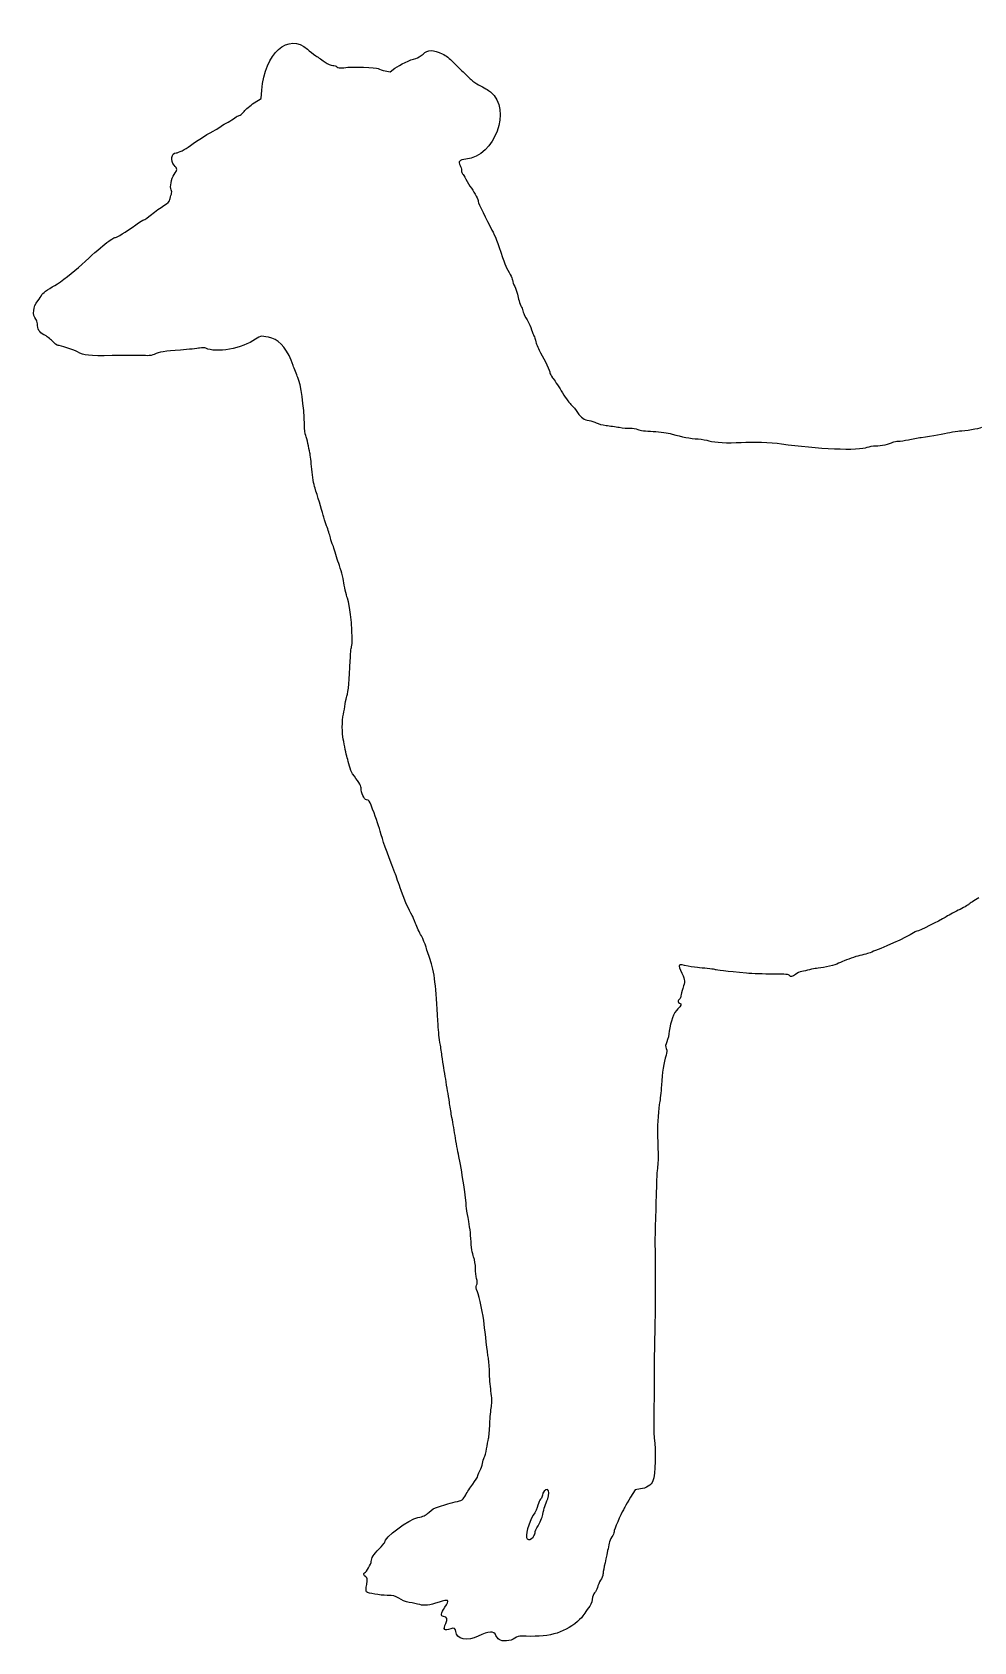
# Model space of a CAD drawing. Extents: x -1 to 1515, y -1 to 1297.
# Drawn here: x -1 to 758, y -1 to 1297 of the extents above; entities that cross this region are included whole.
import ezdxf

# ---------------------------------------------------------------- set-up
doc = ezdxf.new("R2010")
doc.units = 0
doc.layers.get('0').update_dxf_attribs({"linetype": 'CONTINUOUS'})

msp = doc.modelspace()

# ---------------------------------------------------------------- linework, layer by layer
at = {"color": 7}
for points in [[(283.416855, 1266.018615), (287.454855, 1265.180415), (291.291855, 1268.108565)], [(177.73929, 1240.16688), (183.378915, 1243.83528), (183.938205, 1250.55333)], [(489.242805, 122.537475), (484.900155, 121.9941), (481.285605, 115.9941)], [(402.69543, 83.752725), (402.69525, 83.7525)], [(375.23028, 1.214625), (375.27, 1.125)]]:
    msp.add_lwpolyline(points, dxfattribs=at)
for points in [[(183.938205, 1250.55333), (186.41313, 1280.28108), (205.374705, 1297.23183), (220.733955, 1283.44683)], [(220.733955, 1283.44683), (222.304305, 1282.03743), (225.341805, 1279.69968), (227.483955, 1278.251805)], [(227.483955, 1278.251805), (229.626105, 1276.80393), (233.020005, 1274.45793), (235.025955, 1273.03848)], [(235.025955, 1273.03848), (237.38493, 1271.369205), (239.53803, 1270.457655), (241.121655, 1270.457655)], [(291.291855, 1268.108565), (295.271055, 1271.14524), (303.748605, 1275.15159), (308.172855, 1276.086315)], [(308.172855, 1276.086315), (309.57228, 1276.381942), (312.19203, 1277.983215), (313.994505, 1279.644765)], [(313.994505, 1279.644765), (317.933955, 1283.27604), (322.321005, 1283.325465), (329.338005, 1279.81746)], [(329.338005, 1279.81746), (333.17013, 1277.901735), (334.63398, 1276.76286), (339.003255, 1272.29796)], [(339.003255, 1272.29796), (340.034505, 1271.244135), (342.89283, 1268.45841), (345.355005, 1266.10746)], [(241.121655, 1270.457655), (242.46828, 1270.457655), (244.019655, 1269.91596), (244.569105, 1269.253905)], [(244.569105, 1269.253905), (245.38998, 1268.264805), (246.37608, 1268.15178), (250.098405, 1268.619915)], [(250.098405, 1268.619915), (257.354505, 1269.532515), (275.953905, 1269.018615), (277.798155, 1267.85454)], [(277.798155, 1267.85454), (278.667555, 1267.305787), (281.195955, 1266.47964), (283.416855, 1266.018615)], [(345.355005, 1266.10746), (347.817255, 1263.75651), (351.10323, 1260.58521), (352.65723, 1259.06016)], [(352.65723, 1259.06016), (354.21123, 1257.53511), (356.92173, 1255.582785), (358.68048, 1254.72171)], [(368.36148, 1249.08306), (385.83573, 1235.01456), (371.94663, 1197.05406), (348.53523, 1194.89481)], [(358.68048, 1254.72171), (363.57798, 1252.32396), (366.31848, 1250.727585), (368.36148, 1249.08306)], [(165.72369, 1229.957955), (166.468868, 1229.957955), (168.20829, 1231.42953), (169.58904, 1233.22818)], [(169.58904, 1233.22818), (170.96979, 1235.02683), (174.637365, 1238.14923), (177.73929, 1240.16688)], [(146.631165, 1218.581655), (147.868665, 1219.205475), (149.893665, 1220.462955), (151.131165, 1221.376005)], [(151.131165, 1221.376005), (152.368665, 1222.289055), (154.899915, 1223.795805), (156.756165, 1224.724305)], [(156.756165, 1224.724305), (158.612415, 1225.652805), (161.085165, 1227.210105), (162.25119, 1228.184955)], [(162.25119, 1228.184955), (163.41369, 1229.159955), (164.98119, 1229.957955), (165.72369, 1229.957955)], [(126.381165, 1205.865405), (131.959665, 1209.94038), (142.014165, 1216.253655), (146.631165, 1218.581655)], [(113.245665, 1189.94478), (110.050665, 1193.59728), (111.033165, 1199.95728), (114.805665, 1199.95728)], [(114.805665, 1199.95728), (116.805015, 1199.95728), (121.745115, 1202.47863), (126.381165, 1205.865405)], [(348.53523, 1194.89481), (343.36728, 1194.418208), (341.86683, 1192.798185), (343.825305, 1189.809285)], [(110.906963, 1170.12108), (109.644488, 1172.47998), (110.903213, 1178.93433), (113.332463, 1182.55533)], [(113.332463, 1182.55533), (116.014538, 1186.55403), (116.011688, 1186.79448), (113.245665, 1189.94478)], [(343.825305, 1189.809285), (344.473373, 1188.820185), (345.00363, 1187.006535), (345.00363, 1185.77886)], [(345.00363, 1185.77886), (345.00363, 1184.551185), (345.34755, 1183.33416), (345.76788, 1183.07436)], [(345.76788, 1183.07436), (346.188218, 1182.814575), (347.409105, 1180.85406), (348.48093, 1178.71761)], [(110.989703, 1166.49318), (111.447038, 1167.90348), (111.418253, 1169.16573), (110.906963, 1170.12108)], [(348.48093, 1178.71761), (349.552755, 1176.58116), (351.54903, 1173.26031), (352.91718, 1171.33791)], [(352.91718, 1171.33791), (355.879905, 1167.174735), (358.503705, 1162.18191), (358.503705, 1160.70666)], [(95.083403, 1150.267905), (97.956428, 1152.63978), (102.367253, 1155.842655), (104.885153, 1157.38533)], [(104.885153, 1157.38533), (108.274928, 1159.46223), (109.570328, 1160.727555), (109.875803, 1162.26033)], [(109.875803, 1162.26033), (110.1027, 1163.398905), (110.603955, 1165.30368), (110.989703, 1166.49318)], [(358.503705, 1160.70666), (358.503705, 1159.589235), (365.00643, 1145.97816), (369.491205, 1137.70791)], [(82.385753, 1142.017905), (85.420403, 1144.18353), (88.343528, 1145.955405), (88.881503, 1145.955405)], [(88.881503, 1145.955405), (89.419508, 1145.955405), (92.210378, 1147.89603), (95.083403, 1150.267905)], [(38.722253, 1109.879655), (54.782003, 1124.735655), (63.460253, 1131.692655), (65.943503, 1131.701655)], [(65.943503, 1131.701655), (67.123403, 1131.706155), (73.847003, 1135.92438), (82.385753, 1142.017905)], [(369.491205, 1137.70791), (372.143055, 1132.81791), (373.95438, 1128.14016), (378.058455, 1115.58291)], [(16.991753, 1093.080405), (22.076303, 1095.97578), (31.907753, 1103.576655), (38.722253, 1109.879655)], [(378.058455, 1115.58291), (379.27188, 1111.87041), (380.665605, 1108.15791), (381.15558, 1107.33291)], [(381.15558, 1107.33291), (384.501405, 1101.699735), (386.22813, 1098.12366), (386.239905, 1096.80366)], [(6.335753, 1085.035155), (6.82086, 1086.493905), (11.105153, 1089.728805), (16.991753, 1093.080405)], [(386.239905, 1096.80366), (386.247405, 1095.96276), (386.970938, 1093.93776), (387.84783, 1092.30366)], [(387.84783, 1092.30366), (388.724723, 1090.66956), (389.69823, 1087.81386), (390.01128, 1085.95761)], [(1.781603, 1065.803955), (-1.210297, 1069.11003), (-0.486847, 1076.089455), (3.320078, 1080.645705)], [(3.320078, 1080.645705), (4.741778, 1082.347305), (6.098828, 1084.32258), (6.335753, 1085.035155)], [(390.01128, 1085.95761), (390.60651, 1082.42796), (391.824705, 1078.631685), (393.38058, 1075.45761)], [(2.995328, 1062.196305), (2.995328, 1063.44288), (2.449163, 1065.06633), (1.781603, 1065.803955)], [(393.38058, 1075.45761), (393.886088, 1074.42636), (394.51758, 1072.666935), (394.78398, 1071.54771)], [(394.78398, 1071.54771), (395.050328, 1070.42856), (396.408105, 1067.55981), (397.801305, 1065.17271)], [(397.801305, 1065.17271), (399.194505, 1062.78561), (400.873305, 1059.23346), (401.53203, 1057.27896)], [(8.273078, 1053.316305), (4.449128, 1055.251305), (2.995328, 1057.703805), (2.995328, 1062.196305)], [(15.061328, 1048.096155), (13.313378, 1049.961105), (10.258628, 1052.31018), (8.273078, 1053.316305)], [(192.004853, 1050.49335), (184.182353, 1052.6817), (182.981603, 1052.601825), (178.864853, 1049.6196)], [(401.53203, 1057.27896), (402.19074, 1055.32446), (403.032705, 1053.13071), (403.40298, 1052.40396)], [(403.40298, 1052.40396), (403.773308, 1051.677173), (404.463855, 1049.43651), (404.937555, 1047.424635)], [(19.601603, 1044.705405), (18.852398, 1044.705405), (16.809278, 1046.23128), (15.061328, 1048.096155)], [(35.260103, 1039.447905), (31.852103, 1041.187905), (21.364853, 1044.705405), (19.601603, 1044.705405)], [(63.380603, 1036.42128), (43.974353, 1036.187355), (41.032853, 1036.503885), (35.260103, 1039.447905)], [(118.505228, 1040.962425), (106.127228, 1040.12775), (100.679228, 1039.218225), (97.260728, 1037.41575)], [(133.738478, 1042.475325), (131.753903, 1042.074345), (124.898978, 1041.393525), (118.505228, 1040.962425)], [(138.733853, 1042.461975), (137.825828, 1042.947953), (136.100528, 1042.95255), (133.738478, 1042.475325)], [(178.864853, 1049.6196), (168.502103, 1042.11285), (146.664353, 1038.2181), (138.733853, 1042.461975)], [(209.209853, 1028.59335), (205.534853, 1040.16585), (198.942353, 1048.55835), (192.004853, 1050.49335)], [(404.937555, 1047.424635), (405.411233, 1045.41276), (407.15013, 1041.452835), (408.801855, 1038.624885)], [(408.801855, 1038.624885), (412.288755, 1032.654435), (416.253555, 1024.058385), (416.253555, 1022.468385)], [(85.130603, 1036.566773), (83.480603, 1036.611098), (73.693103, 1036.545623), (63.380603, 1036.42128)], [(91.635728, 1036.39215), (89.707928, 1036.4439), (86.780603, 1036.522492), (85.130603, 1036.566773)], [(97.260728, 1037.41575), (96.094778, 1036.801005), (93.563528, 1036.3404), (91.635728, 1036.39215)], [(213.027578, 1018.84335), (211.844978, 1021.31835), (210.127028, 1025.70585), (209.209853, 1028.59335)], [(218.357603, 980.96835), (218.03205, 995.1966), (215.404328, 1013.86935), (213.027578, 1018.84335)], [(416.253555, 1022.468385), (416.253555, 1021.8639), (417.238905, 1020.12351), (418.443105, 1018.600785)], [(418.443105, 1018.600785), (419.64738, 1017.078135), (422.784855, 1012.288485), (425.415405, 1007.957535)], [(425.415405, 1007.957535), (428.04588, 1003.626285), (431.532405, 998.732535), (433.163655, 997.082535)], [(433.163655, 997.082535), (434.79453, 995.432535), (437.20263, 992.50236), (438.515055, 990.57096)], [(438.515055, 990.57096), (441.449055, 986.253135), (443.74143, 984.69186), (447.912555, 984.17046)], [(219.388253, 971.96835), (218.911058, 972.9996), (218.447228, 977.0496), (218.357603, 980.96835)], [(447.912555, 984.17046), (449.68143, 983.949353), (452.258805, 983.08791), (453.64008, 982.25616)], [(453.64008, 982.25616), (455.09088, 981.38256), (458.416605, 980.49096), (461.51508, 980.14506)], [(461.51508, 980.14506), (464.465055, 979.815735), (469.24083, 979.13331), (472.12833, 978.628635)], [(472.12833, 978.628635), (475.01583, 978.1239), (478.96893, 977.776185), (480.91308, 977.855985)], [(480.91308, 977.855985), (482.85708, 977.935763), (485.67408, 977.488613), (487.17303, 976.86231)], [(487.17303, 976.86231), (488.84088, 976.165448), (493.58073, 975.547635), (499.38828, 975.27006)], [(499.38828, 975.27006), (505.765905, 974.965298), (510.84603, 974.26176), (514.87803, 973.124835)], [(715.503255, 970.463085), (724.972005, 971.87286), (733.935255, 973.451235), (738.753255, 974.55726)], [(738.753255, 974.55726), (741.434505, 975.17274), (744.978255, 975.69531), (746.628255, 975.71856)], [(746.628255, 975.71856), (750.93933, 975.779235), (761.987505, 977.60931), (764.628255, 978.70026)], [(221.155628, 965.59335), (220.66077, 968.06835), (219.865478, 970.9371), (219.388253, 971.96835)], [(222.727928, 958.09335), (222.35802, 959.74335), (221.650478, 963.11835), (221.155628, 965.59335)], [(514.87803, 973.124835), (522.73653, 970.909185), (529.25703, 969.69036), (535.80678, 969.212985)], [(535.80678, 969.212985), (538.73358, 968.999655), (542.647005, 968.368635), (544.50303, 967.810785)], [(544.50303, 967.810785), (549.509955, 966.305985), (559.38828, 965.80911), (570.37803, 966.509235)], [(570.37803, 966.509235), (580.17078, 967.133115), (593.92428, 966.620055), (603.00303, 965.29221)], [(603.00303, 965.29221), (630.73728, 961.235685), (665.98278, 959.81106), (672.16653, 962.49651)], [(672.16653, 962.49651), (673.70013, 963.162578), (676.80558, 963.707535), (679.06743, 963.707535)], [(679.06743, 963.707535), (683.23248, 963.707535), (690.14868, 965.180085), (692.90043, 966.652635)], [(692.90043, 966.652635), (693.72768, 967.095353), (695.692305, 967.46346), (697.266255, 967.470585)], [(697.266255, 967.470585), (698.84028, 967.478085), (702.49053, 967.99068), (705.378255, 968.610435)], [(705.378255, 968.610435), (708.265755, 969.23019), (712.822005, 970.06386), (715.503255, 970.463085)], [(224.261528, 944.96835), (223.78797, 950.5371), (223.097828, 956.44335), (222.727928, 958.09335)], [(226.853003, 929.59335), (225.741428, 932.965725), (224.814578, 938.46435), (224.261528, 944.96835)], [(233.381078, 907.84335), (232.173578, 912.441075), (228.781628, 923.7426), (226.853003, 929.59335)], [(236.224778, 899.21835), (235.094078, 902.3121), (233.814428, 906.19335), (233.381078, 907.84335)], [(239.223428, 889.6071), (238.704825, 891.7995), (237.355403, 896.1246), (236.224778, 899.21835)], [(241.166303, 883.6071), (240.616343, 884.7147), (239.742053, 887.4147), (239.223428, 889.6071)], [(243.062003, 877.84335), (242.569343, 879.90585), (241.716278, 882.4995), (241.166303, 883.6071)], [(245.347403, 870.597525), (244.583078, 872.520225), (243.554603, 875.78085), (243.062003, 877.84335)], [(249.800078, 854.968275), (248.925128, 859.6755), (246.992528, 866.459025), (245.347403, 870.597525)], [(251.238353, 847.198275), (250.792305, 849.61545), (250.145078, 853.111875), (249.800078, 854.968275)], [(253.098728, 840.77415), (252.521565, 841.890225), (251.684378, 844.7811), (251.238353, 847.198275)], [(256.315253, 801.7179), (257.873378, 805.698375), (255.341978, 836.43615), (253.098728, 840.77415)], [(255.257528, 790.4679), (255.435608, 795.62415), (255.911588, 800.68665), (256.315253, 801.7179)], [(252.573728, 761.9679), (253.770878, 765.0759), (254.733728, 775.30065), (255.257528, 790.4679)], [(249.748403, 747.3429), (250.182938, 749.4054), (250.833878, 753.1179), (251.195003, 755.5929)], [(251.195003, 755.5929), (251.55609, 758.0679), (252.176528, 760.93665), (252.573728, 761.9679)], [(249.567923, 727.0929), (248.544473, 731.54085), (248.638373, 742.07415), (249.748403, 747.3429)], [(251.257298, 718.8429), (250.802693, 721.3179), (250.042448, 725.0304), (249.567923, 727.0929)], [(252.853073, 712.0929), (252.42999, 713.3304), (251.711873, 716.3679), (251.257298, 718.8429)], [(254.567798, 705.494625), (254.047778, 707.88615), (253.276148, 710.8554), (252.853073, 712.0929)], [(257.136548, 699.119625), (256.243748, 700.23435), (255.087773, 703.1031), (254.567798, 705.494625)], [(264.002723, 688.051875), (264.002723, 689.4909), (261.095873, 694.1766), (257.136548, 699.119625)], [(268.465223, 678.249375), (266.297723, 678.676875), (264.002723, 683.731875), (264.002723, 688.051875)], [(272.097623, 673.962975), (270.881648, 677.0991), (270.201098, 677.9022), (268.465223, 678.249375)], [(279.379448, 652.853475), (277.838648, 658.377225), (275.403548, 665.436225), (272.097623, 673.962975)], [(291.215948, 619.478475), (284.075348, 637.959975), (281.539448, 645.110475), (279.379448, 652.853475)], [(296.242148, 605.268975), (294.513698, 610.4028), (292.251848, 616.797225), (291.215948, 619.478475)], [(305.221148, 584.978475), (302.366948, 589.530825), (298.912223, 597.337725), (296.242148, 605.268975)], [(762.00828, 599.11419), (758.50203, 597.031065), (754.95828, 594.721965), (754.13328, 593.982915)], [(307.932698, 578.603475), (306.829298, 581.490975), (305.609048, 584.359725), (305.221148, 584.978475)], [(745.50828, 589.170915), (741.58953, 587.263365), (736.86453, 584.707815), (735.00828, 583.49184)], [(754.13328, 593.982915), (753.30828, 593.243835), (749.42703, 591.078465), (745.50828, 589.170915)], [(312.577598, 568.478475), (311.126348, 571.159725), (309.036098, 575.715975), (307.932698, 578.603475)], [(710.675505, 571.7652), (709.83948, 570.4125), (689.245755, 560.68095), (678.710505, 556.6602)], [(712.25328, 572.36934), (711.590858, 572.36934), (710.880855, 572.09748), (710.675505, 571.7652)], [(735.00828, 583.49184), (730.32078, 580.61184), (713.73078, 572.36934), (712.25328, 572.36934)], [(316.156748, 560.228475), (315.639473, 562.084725), (314.028848, 565.797225), (312.577598, 568.478475)], [(319.749248, 549.488475), (318.286748, 553.515975), (316.666748, 558.368475), (316.156748, 560.228475)], [(325.964348, 500.127225), (324.725648, 526.479225), (322.955423, 540.538725), (319.749248, 549.488475)], [(527.707005, 544.1595), (519.050505, 545.9415), (519.149505, 546.0564), (522.710505, 538.363125)], [(647.585505, 545.85735), (644.12823, 544.460175), (634.327755, 542.371125), (631.226505, 542.370225)], [(653.585505, 548.387925), (651.935505, 547.6629), (649.235505, 546.5241), (647.585505, 545.85735)], [(667.835505, 553.057425), (663.798855, 552.271575), (658.391505, 550.4997), (653.585505, 548.387925)], [(673.460505, 554.579775), (672.429255, 554.14401), (669.898005, 553.458975), (667.835505, 553.057425)], [(678.710505, 556.6602), (676.854255, 555.951742), (674.491755, 555.0156), (673.460505, 554.579775)], [(522.710505, 538.363125), (525.372555, 532.611675), (525.41508, 531.92565), (523.460505, 526.244625)], [(536.960505, 542.752725), (535.104255, 542.860882), (530.94018, 543.493927), (527.707005, 544.1595)], [(549.657255, 541.27755), (549.032708, 541.663537), (542.372055, 542.437425), (536.960505, 542.752725)], [(574.835505, 538.491825), (558.568005, 540.0042), (550.223505, 540.927375), (549.657255, 541.27755)], [(596.071005, 537.733575), (588.92898, 537.726075), (579.373005, 538.06995), (574.835505, 538.491825)], [(609.463755, 536.68095), (609.134108, 537.54), (606.58143, 537.740625), (596.071005, 537.733575)], [(614.31183, 537.464775), (611.846655, 535.3905), (610.06923, 535.1031), (609.463755, 536.68095)], [(619.29513, 539.763975), (617.760405, 539.514232), (615.517905, 538.479525), (614.31183, 537.464775)], [(625.601505, 541.293825), (623.667705, 540.70215), (620.829855, 540.013725), (619.29513, 539.763975)], [(631.226505, 542.370225), (630.06648, 542.369887), (627.53523, 541.885515), (625.601505, 541.293825)], [(521.960505, 520.21905), (521.960505, 519.30285), (521.454255, 518.13315), (520.835505, 517.619625)], [(523.460505, 526.244625), (522.635505, 523.846725), (521.960505, 521.135175), (521.960505, 520.21905)], [(519.44718, 509.611725), (516.27333, 506.938275), (513.19473, 498.996225), (512.52123, 491.744475)], [(520.835505, 514.348425), (522.656355, 513.64965), (522.13698, 511.877475), (519.44718, 509.611725)], [(520.835505, 517.619625), (520.216755, 517.1061), (519.710505, 516.257175), (519.710505, 515.733)], [(519.710505, 515.733), (519.710505, 515.2089), (520.216755, 514.585875), (520.835505, 514.348425)], [(327.619898, 482.653725), (326.759423, 487.95885), (326.316623, 492.632475), (325.964348, 500.127225)], [(329.208098, 472.153725), (328.736033, 475.453725), (328.021373, 480.178725), (327.619898, 482.653725)], [(510.595455, 483.151725), (509.398005, 480.368325), (509.30523, 479.451675), (510.040988, 477.675375)], [(512.52123, 491.744475), (512.253038, 488.856975), (511.38648, 484.990125), (510.595455, 483.151725)], [(330.782273, 462.028725), (330.388553, 464.297475), (329.680223, 468.853725), (329.208098, 472.153725)], [(509.961855, 472.39335), (508.03653, 466.0971), (506.853555, 458.52735), (506.192505, 448.27485)], [(510.040988, 477.675375), (510.729443, 476.0133), (510.71196, 474.84645), (509.961855, 472.39335)], [(332.215073, 453.028725), (331.82076, 455.709975), (331.176023, 459.759975), (330.782273, 462.028725)], [(333.754823, 443.653725), (333.302288, 446.128725), (332.609423, 450.347475), (332.215073, 453.028725)], [(335.207273, 434.278725), (334.860938, 436.959975), (334.207298, 441.178725), (333.754823, 443.653725)], [(506.192505, 448.27485), (505.82124, 442.516725), (505.15083, 436.10385), (504.702705, 434.02485)], [(337.006373, 423.403725), (336.363188, 426.703725), (335.553548, 431.597475), (335.207273, 434.278725)], [(504.702705, 434.02485), (503.987295, 430.70535), (502.88073, 415.57935), (502.972155, 410.3691)], [(339.738173, 407.653725), (338.878898, 413.016225), (337.649573, 420.103725), (337.006373, 423.403725)], [(342.799523, 390.778725), (341.975123, 394.697475), (340.597523, 402.291225), (339.738173, 407.653725)], [(502.972155, 410.3691), (502.99023, 409.33785), (503.166878, 403.0941), (503.36466, 396.4941)], [(348.750623, 350.557725), (348.750623, 356.065425), (345.545948, 377.724225), (342.799523, 390.778725)], [(503.36466, 396.4941), (503.56245, 389.8941), (503.46255, 383.7726), (503.142653, 382.88985)], [(503.142653, 382.88985), (502.822763, 382.00755), (502.362278, 374.24535), (502.119353, 365.63985)], [(502.119353, 365.63985), (501.876428, 357.03435), (501.474915, 343.75035), (501.227078, 336.1191)], [(350.268173, 341.387475), (349.433498, 344.741025), (348.750623, 348.8676), (348.750623, 350.557725)], [(352.484948, 324.597225), (352.100378, 330.478425), (351.102848, 338.034225), (350.268173, 341.387475)], [(354.717398, 309.610725), (353.658773, 312.5754), (352.967723, 317.214225), (352.484948, 324.597225)], [(501.227078, 336.1191), (500.97927, 328.48785), (500.865998, 320.38785), (500.975363, 318.1191)], [(500.975363, 318.1191), (501.157418, 314.342325), (501.25152, 299.7126), (501.190043, 284.7441)], [(356.250623, 300.433725), (356.250623, 303.451725), (355.66503, 306.9567), (354.717398, 309.610725)], [(357.143198, 292.213725), (356.6523, 294.049125), (356.250623, 297.7482), (356.250623, 300.433725)], [(357.862545, 281.5761), (356.58402, 284.4663), (356.461995, 285.42255), (357.172523, 286.982025)], [(357.172523, 286.982025), (357.8268, 288.417975), (357.819705, 289.68435), (357.143198, 292.213725)], [(363.343095, 255.4041), (362.713703, 262.072275), (359.31897, 278.2836), (357.862545, 281.5761)], [(501.151868, 272.7441), (501.144368, 269.4441), (500.931983, 256.45035), (500.679758, 243.8691)], [(501.190043, 284.7441), (501.176468, 281.4441), (501.159293, 276.0441), (501.151868, 272.7441)], [(366.64917, 228.0291), (365.92059, 232.5924), (363.978045, 248.6766), (363.343095, 255.4041)], [(500.679758, 243.8691), (500.427533, 231.28785), (500.262473, 219.81285), (500.312963, 218.3691)], [(367.53357, 216.4041), (367.47522, 220.1166), (367.077248, 225.34785), (366.64917, 228.0291)], [(368.72622, 201.6831), (368.128575, 206.067075), (367.591845, 212.6916), (367.53357, 216.4041)], [(500.312963, 218.3691), (500.49102, 213.27705), (500.370038, 199.06935), (500.019098, 183.8691)], [(369.042698, 188.9331), (369.625538, 192.5499), (369.548573, 195.6507), (368.72622, 201.6831)], [(367.844423, 175.1541), (368.079878, 180.1041), (368.619098, 186.3051), (369.042698, 188.9331)], [(500.019098, 183.8691), (499.820055, 175.2471), (499.996598, 166.35285), (500.420955, 163.6191)], [(366.746798, 163.1541), (367.115048, 164.8041), (367.608998, 170.2041), (367.844423, 175.1541)], [(365.172248, 154.9041), (365.669993, 157.7916), (366.378548, 161.5041), (366.746798, 163.1541)], [(500.420955, 163.6191), (501.890355, 154.15335), (501.24678, 133.9176), (499.323555, 129.1191)], [(360.001298, 137.6541), (360.720765, 138.8916), (361.528973, 141.36225), (361.797248, 143.1444)], [(361.797248, 143.1444), (362.06556, 144.92655), (362.731073, 147.1203), (363.276173, 148.0194)], [(363.276173, 148.0194), (363.82125, 148.9185), (364.674473, 152.0166), (365.172248, 154.9041)], [(354.083723, 126.51405), (356.093348, 129.169125), (357.952598, 132.255525), (358.215398, 133.3728)], [(358.215398, 133.3728), (358.47819, 134.49), (359.281898, 136.4166), (360.001298, 137.6541)], [(339.750698, 112.081125), (345.641348, 113.400375), (346.081823, 113.697825), (348.369698, 117.9018)], [(348.369698, 117.9018), (349.502798, 119.983575), (352.074098, 123.859275), (354.083723, 126.51405)], [(410.249805, 117.435), (410.249805, 116.5134), (409.595588, 115.1673), (408.796005, 114.443625)], [(414.257955, 122.050425), (412.715955, 122.642175), (410.249805, 119.802375), (410.249805, 117.435)], [(414.472725, 114.614775), (415.892175, 118.0188), (415.792725, 121.461525), (414.257955, 122.050425)], [(499.323555, 129.1191), (497.96268, 125.723325), (493.993605, 123.13185), (489.242805, 122.537475)], [(309.634373, 99.564225), (314.600048, 100.414725), (315.598073, 100.882725), (318.766373, 103.8465)], [(318.766373, 103.8465), (321.050273, 105.9828), (323.496323, 107.47095), (325.599698, 108.003675)], [(325.599698, 108.003675), (327.401498, 108.459975), (330.394448, 109.356225), (332.250698, 109.995375)], [(332.250698, 109.995375), (334.106948, 110.63445), (337.481948, 111.573), (339.750698, 112.081125)], [(406.53633, 109.370325), (406.079378, 107.239575), (404.45508, 103.781025), (402.78468, 101.382075)], [(408.796005, 114.443625), (407.99643, 113.720025), (406.979505, 111.437025), (406.53633, 109.370325)], [(410.499375, 102.065775), (411.573075, 106.913175), (412.556625, 110.019525), (414.472725, 114.614775)], [(475.53693, 105.8691), (473.43258, 102.371175), (467.96043, 89.38035), (467.96043, 87.88335)], [(476.94243, 108.4941), (476.541653, 107.6691), (475.90923, 106.48785), (475.53693, 105.8691)], [(481.285605, 115.9941), (479.297655, 112.6941), (477.343155, 109.3191), (476.94243, 108.4941)], [(282.750623, 79.227225), (282.750623, 83.4339), (302.446373, 98.333475), (309.634373, 99.564225)], [(402.78468, 101.382075), (399.079005, 96.06045), (396.10218, 84.174075), (397.99983, 82.276575)], [(404.2497, 87.216825), (404.2497, 88.035375), (405.4149, 90.623175), (406.839, 92.967525)], [(406.839, 92.967525), (408.2631, 95.3118), (409.91025, 99.405975), (410.499375, 102.065775)], [(278.567873, 74.254125), (280.868423, 76.50885), (282.750623, 78.7467), (282.750623, 79.227225)], [(397.99983, 82.276575), (399.07788, 81.19845), (401.21463, 81.87015), (402.69543, 83.752725)], [(402.69525, 83.7525), (403.550175, 84.839325), (404.2497, 86.39835), (404.2497, 87.216825)], [(463.97148, 78.78765), (463.736205, 77.388825), (463.202805, 74.725575), (462.786105, 72.869325)], [(466.179855, 83.954775), (465.200505, 82.5117), (464.206755, 80.186475), (463.97148, 78.78765)], [(467.96043, 87.88335), (467.96043, 87.16575), (467.15913, 85.397925), (466.179855, 83.954775)], [(272.250623, 64.139625), (272.250623, 67.04265), (273.893423, 69.6729), (278.567873, 74.254125)], [(462.786105, 72.869325), (460.71693, 63.651075), (459.03558, 55.068075), (459.00003, 53.541825)], [(267.796222, 51.68385), (266.237798, 52.721325), (265.735748, 54.4425), (266.856773, 54.904875)], [(266.856773, 54.904875), (268.251023, 55.4799), (272.250623, 62.3277), (272.250623, 64.139625)], [(459.00003, 53.541825), (458.978205, 52.605525), (458.14248, 50.543775), (457.142805, 48.960225)], [(268.513148, 45.475425), (269.294123, 50.356725), (269.25288, 50.7141), (267.796222, 51.68385)], [(268.3611, 39.61935), (267.958898, 40.021575), (268.02057, 42.39675), (268.513148, 45.475425)], [(285.0591, 36.77985), (279.208125, 36.77985), (269.5596, 38.42055), (268.3611, 39.61935)], [(454.520955, 43.094175), (454.07862, 41.451525), (453.06033, 39.51345), (452.258055, 38.787375)], [(457.142805, 48.960225), (456.14313, 47.3766), (454.963305, 44.7369), (454.520955, 43.094175)], [(294.33135, 34.4031), (291.09405, 36.547425), (290.18715, 36.77985), (285.0591, 36.77985)], [(302.8971, 31.0824), (299.763675, 31.676625), (296.58975, 32.907), (294.33135, 34.4031)], [(311.24985, 29.278125), (309.3936, 29.751375), (305.634825, 30.56325), (302.8971, 31.0824)], [(326.82585, 31.308525), (318.63735, 28.67475), (315.3156, 28.241775), (311.24985, 29.278125)], [(331.469175, 27.162225), (335.547675, 33.26985), (334.852875, 33.890325), (326.82585, 31.308525)], [(330.515625, 19.67235), (327.8988, 20.046675), (328.17705, 22.232175), (331.469175, 27.162225)], [(447.36423, 26.596575), (446.02593, 25.0278), (444.38373, 22.680825), (443.71488, 21.38115)], [(450.298455, 33.4581), (449.925218, 30.470775), (449.177355, 28.722), (447.36423, 26.596575)], [(452.258055, 38.787375), (451.33803, 37.9548), (450.614355, 35.986725), (450.298455, 33.4581)], [(336.319575, 9.758775), (331.0134, 7.741425), (329.86515, 8.978625), (332.325975, 14.06205)], [(332.325975, 14.06205), (334.0644, 17.6532), (333.553125, 19.2378), (330.515625, 19.67235)], [(438.54213, 15.722175), (426.59613, 5.771175), (414.74688, 2.706675), (393.19263, 3.992925)], [(443.71488, 21.38115), (443.046068, 20.081475), (440.71833, 17.534925), (438.54213, 15.722175)], [(340.499925, 7.516275), (340.499925, 9.986025), (339.01395, 10.7832), (336.319575, 9.758775)], [(358.471425, 3.765525), (350.078925, -0.47085), (340.499925, 1.5285), (340.499925, 7.516275)], [(372.784425, 4.446075), (371.20845, 8.250825), (366.9561, 8.048625), (358.471425, 3.765525)], [(375.27, 1.125), (374.41005, 1.727325), (373.291575, 3.221775), (372.784425, 4.446075)], [(387.90228, 2.1276), (384.535005, -0.20595), (377.93703, -0.6813), (375.23028, 1.214625)], [(393.19263, 3.992925), (391.642905, 4.0854), (389.779155, 3.42825), (387.90228, 2.1276)]]:
    msp.add_open_spline(points, degree=3, dxfattribs=at)

doc.saveas('drawing.dxf')
